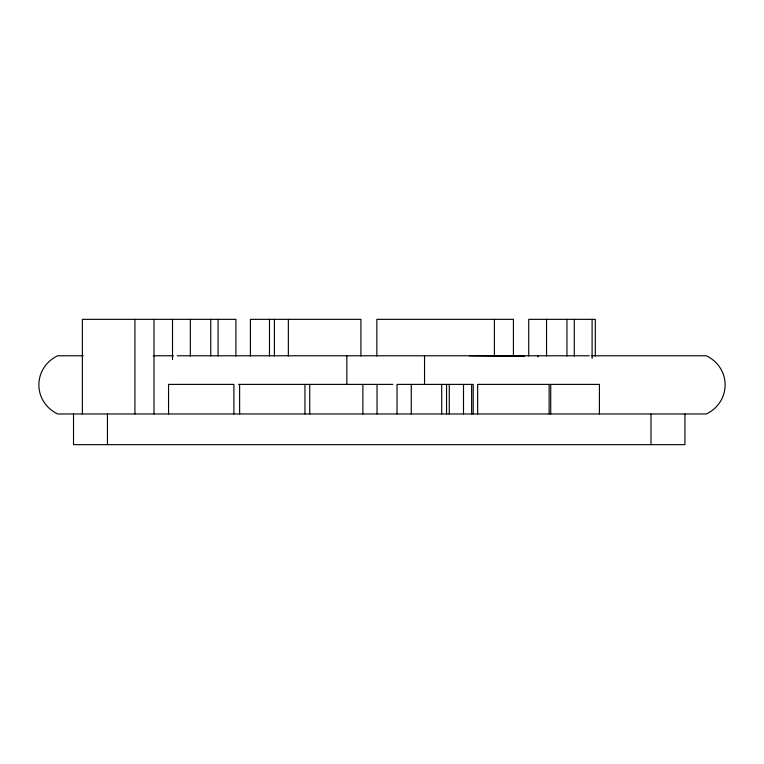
<?xml version="1.0" encoding="UTF-8"?>
<svg xmlns="http://www.w3.org/2000/svg" width="764" height="764" viewBox="0 0 764 764"><rect width="100%" height="100%" fill="white"/><g stroke="black" fill="none" stroke-linecap="round" stroke-linejoin="round"><path stroke-width="1.15" d="M497.736 355.776L500.248 355.776M537.426 356.549L537.875 355.776L537.932 356.769M83.324 355.776L57.634 355.776C32.623 367.99 32.623 401.768 57.634 413.973L706.356 413.973C731.377 401.768 731.377 367.99 706.356 355.776L591.642 355.776M153.373 355.776L173.418 355.776M177.229 355.776L589.254 355.776M238.588 384.397L392.868 384.397M469.363 355.776L524.562 356.396M684.936 413.973L684.936 444.648L73.516 444.648L73.516 413.973M651.004 413.973L651.004 444.648M599.415 413.973L599.415 384.397L477.653 384.397L477.653 413.973M595.309 356.014L595.309 319.352L528.726 319.352L528.726 356.014M592.11 319.352L592.11 358.383M574.289 319.352L574.289 356.014M566.945 319.352L566.945 356.014M550.72 384.397L550.72 413.973M549.125 384.397L549.125 413.973M546.546 319.352L546.546 356.014M513.418 356.014L513.418 319.352L376.853 319.352L376.853 356.014M494.394 319.352L494.394 356.014M473.212 413.973L473.212 384.397L397.022 384.397L397.022 413.973M471.617 384.397L471.617 413.973M463.5 384.397L463.5 413.973M449.27 384.397L449.27 413.973M446.539 384.397L446.539 413.973M441.697 384.397L441.697 413.973M424.536 355.776L424.536 384.282M411.261 384.397L411.261 413.973M377.034 384.397L377.034 413.973M362.881 384.397L362.881 413.973M360.904 356.014L360.904 319.352L250.411 319.352L250.411 356.014M346.856 355.776L346.856 384.282M309.735 384.397L309.735 413.973M304.96 384.397L304.96 413.973M288.362 319.352L288.362 356.014M274.4 319.352L274.4 356.014M269.482 319.352L269.482 356.014M239.629 384.397L239.629 413.973M235.904 356.014L235.904 319.352L82.369 319.352L82.369 413.973M233.889 413.973L233.889 384.397L168.558 384.397L168.558 413.973M218.084 319.352L218.084 356.014M210.74 319.352L210.74 356.014M190.341 319.352L190.341 356.014M172.521 319.352L172.521 359.567M154.003 319.352L154.003 413.973M134.932 319.352L134.932 413.973M107.447 413.973L107.447 444.648"/></g></svg>
